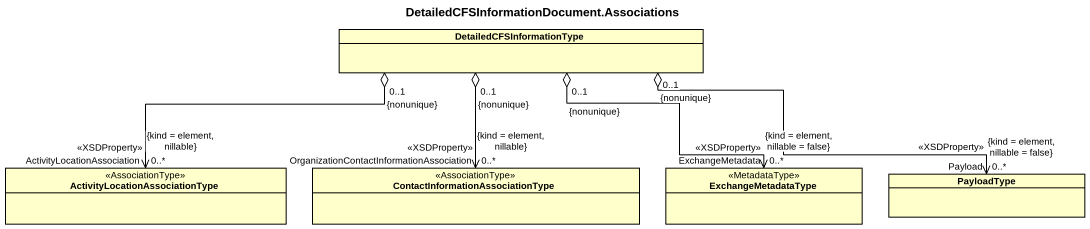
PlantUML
@startuml
title DetailedCFSInformationDocument.Associations
hide circle
hide empty members
class DetailedCFSInformationType
class "ActivityLocationAssociationType" as ActivityLocationAssociationT <<AssociationType>>
class "ContactInformationAssociationType" as ContactInformationAssociatio <<AssociationType>>
class ExchangeMetadataType <<MetadataType>>
class PayloadType
DetailedCFSInformationType "0..1\n{nonunique}" o-left-> "ActivityLocationAssociation\n<<XSDProperty>>\n0..*\n{kind = element, nillable}" ActivityLocationAssociationT
DetailedCFSInformationType "0..1\n{nonunique}" o--> "OrganizationContactInformationAssociation\n<<XSDProperty>>\n0..*\n{kind = element, nillable}" ContactInformationAssociatio
DetailedCFSInformationType "0..1\n{nonunique}" o-right-> "ExchangeMetadata\n<<XSDProperty>>\n0..*\n{kind = element, nillable = false}" ExchangeMetadataType
DetailedCFSInformationType "0..1\n{nonunique}" o-right-> "Payload\n<<XSDProperty>>\n0..*\n{kind = element, nillable = false}" PayloadType
@enduml
